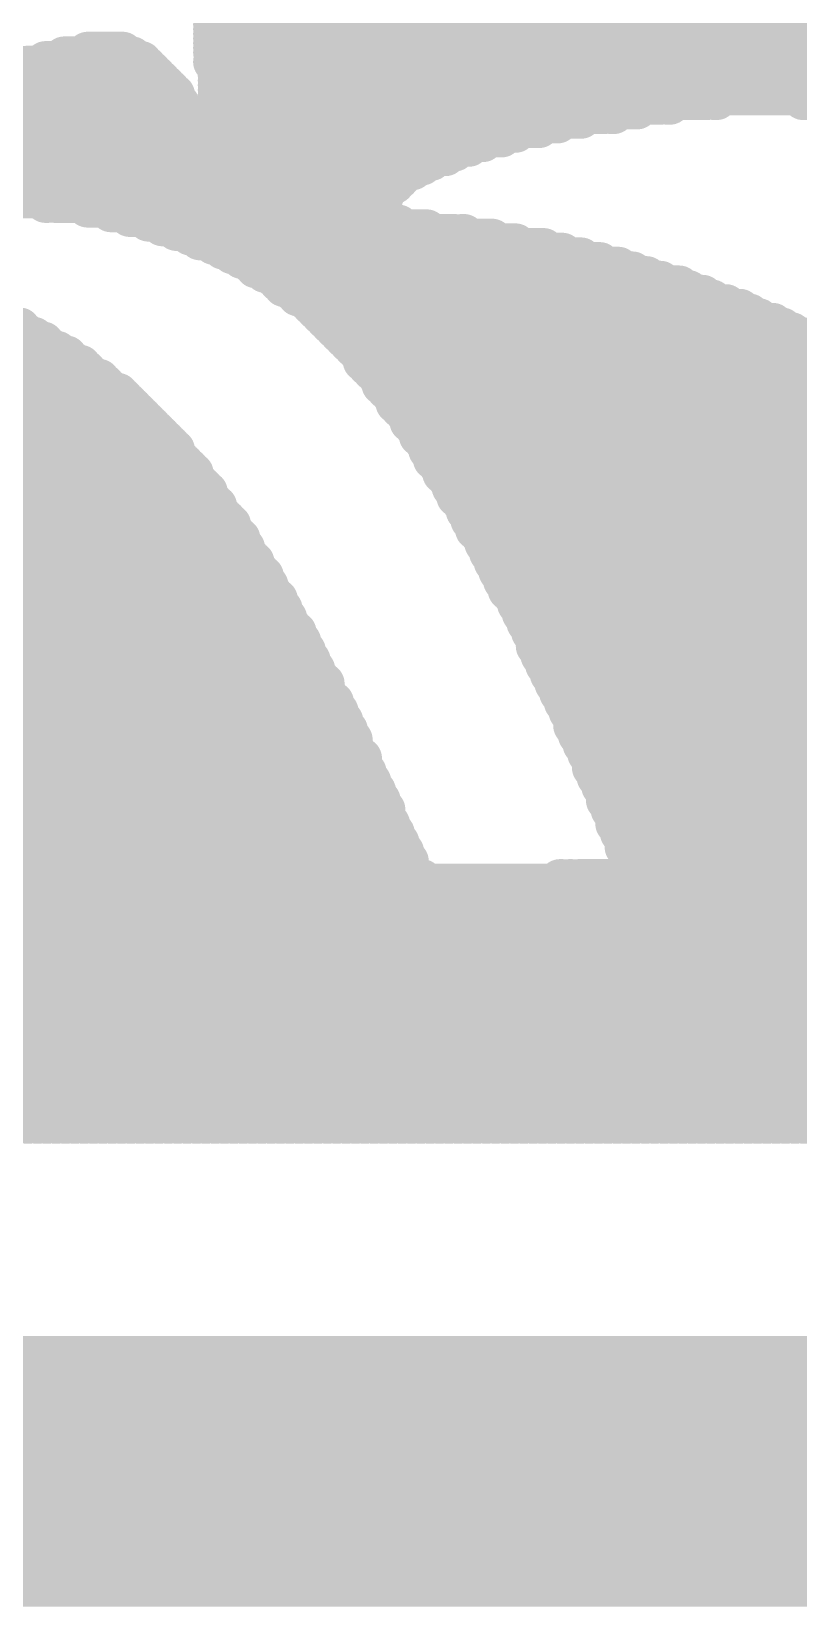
# Model space of a CAD drawing. Extents: x -305 to 3505, y -905 to 3905.
# Drawn here: x 2438 to 2474.9, y 2400.8 to 2476.6 of the extents above; entities that cross this region are included whole.
import ezdxf

# ---------------------------------------------------------------- set-up
doc = ezdxf.new("R2010")
doc.units = 0
doc.layers.add('2D_LINE_26', color=1, linetype='CONTINUOUS')

# ---------------------------------------------------------------- blocks, each defined once
blk = doc.blocks.new('SMOOTH_2')
at = {"const_width": 1}
blk.add_lwpolyline([(-0.5, 0, 1), (0.5, 0, 1)], format="xyb", close=True, dxfattribs=at)
blk = doc.blocks.new('DRAWING_23')
at = {"layer": '2D_LINE_26', "const_width": 2}
for points in [[(89.775, 145.35), (189.562, 145.35)], [(89.775, 145.125), (189.562, 145.125)], [(89.775, 144.9), (189.562, 144.9)], [(89.775, 144.675), (189.562, 144.675)], [(89.775, 144.45), (189.562, 144.45)], [(89.775, 144.225), (189.562, 144.225)], [(89.775, 144), (189.562, 144)], [(81.675, 143.1), (86.288, 143.1)], [(82.575, 143.325), (85.838, 143.325)], [(83.7, 143.55), (85.388, 143.55)], [(89.775, 143.775), (189.562, 143.775)], [(89.775, 143.55), (189.562, 143.55)], [(89.775, 143.1), (189.562, 143.1)], [(90, 143.325), (189.562, 143.325)], [(68.175, 142.425), (86.962, 142.425)], [(79.65, 142.65), (86.738, 142.65)], [(80.775, 142.875), (86.512, 142.875)], [(90, 142.875), (189.562, 142.875)], [(90, 142.65), (189.562, 142.65)], [(90, 142.425), (189.562, 142.425)], [(67.95, 141.75), (87.638, 141.75)], [(68.175, 142.2), (87.188, 142.2)], [(68.175, 141.975), (87.412, 141.975)], [(90, 142.2), (189.562, 142.2)], [(90, 141.975), (189.562, 141.975)], [(90, 141.75), (189.562, 141.75)], [(67.725, 140.85), (88.088, 140.85)], [(67.95, 141.525), (87.862, 141.525)], [(67.95, 141.3), (87.862, 141.3)], [(67.95, 141.075), (88.088, 141.075)], [(90, 141.525), (189.562, 141.525)], [(90, 141.3), (113.512, 141.3)], [(90, 141.075), (111.262, 141.075)], [(90, 140.85), (110.138, 140.85)], [(111.6, 141.075), (111.712, 141.075)], [(113.85, 141.3), (113.962, 141.3)], [(118.125, 141.3), (189.562, 141.3)], [(67.725, 140.625), (88.312, 140.625)], [(67.725, 140.4), (88.312, 140.4)], [(67.725, 140.175), (88.538, 140.175)], [(90, 140.625), (108.562, 140.625)], [(90, 140.4), (107.438, 140.4)], [(90, 140.175), (106.312, 140.175)], [(108.9, 140.625), (109.012, 140.625)], [(67.5, 139.95), (88.762, 139.95)], [(67.5, 139.725), (88.762, 139.725)], [(67.5, 139.5), (88.988, 139.5)], [(67.5, 139.275), (88.988, 139.275)], [(90, 139.725), (104.288, 139.725)], [(90.225, 139.95), (105.412, 139.95)], [(90.225, 139.5), (103.612, 139.5)], [(90.225, 139.275), (102.712, 139.275)], [(67.275, 139.05), (89.212, 139.05)], [(67.275, 138.825), (89.438, 138.825)], [(67.275, 138.6), (100.912, 138.6)], [(90.225, 139.05), (102.038, 139.05)], [(90.225, 138.825), (101.362, 138.825)], [(67.05, 137.925), (99.338, 137.925)], [(67.275, 138.375), (100.238, 138.375)], [(67.275, 138.15), (99.788, 138.15)], [(66.825, 137.025), (97.988, 137.025)], [(67.05, 137.7), (98.888, 137.7)], [(67.05, 137.475), (98.662, 137.475)], [(67.05, 137.25), (98.438, 137.25)], [(66.825, 136.8), (97.988, 136.8)], [(66.825, 136.575), (97.762, 136.575)], [(81.675, 136.35), (81.788, 136.35)], [(82.125, 136.35), (97.762, 136.35)], [(83.7, 136.125), (97.538, 136.125)], [(84.825, 135.9), (97.538, 135.9)], [(85.725, 135.675), (97.762, 135.675)], [(86.625, 135.45), (98.212, 135.45)], [(87.3, 135.225), (98.662, 135.225)], [(87.975, 135), (100.012, 135)], [(88.65, 134.775), (101.362, 134.775)], [(101.7, 134.775), (101.812, 134.775)], [(89.1, 134.55), (103.162, 134.55)], [(89.775, 134.325), (104.288, 134.325)], [(90.225, 134.1), (105.638, 134.1)], [(90.675, 133.875), (106.538, 133.875)], [(91.125, 133.65), (107.438, 133.65)], [(91.575, 133.425), (108.338, 133.425)], [(91.8, 133.2), (109.238, 133.2)], [(92.25, 132.975), (109.912, 132.975)], [(92.7, 132.75), (110.588, 132.75)], [(92.925, 132.525), (111.262, 132.525)], [(93.15, 132.3), (112.162, 132.3)], [(93.6, 132.075), (112.612, 132.075)], [(93.825, 131.85), (113.288, 131.85)], [(94.275, 131.625), (113.738, 131.625)], [(94.5, 131.4), (114.412, 131.4)], [(94.725, 131.175), (115.088, 131.175)], [(94.95, 130.95), (115.538, 130.95)], [(66.15, 130.275), (80.438, 130.275)], [(95.175, 130.725), (115.988, 130.725)], [(95.4, 130.5), (116.662, 130.5)], [(95.625, 130.275), (117.112, 130.275)], [(66.375, 130.05), (80.662, 130.05)], [(66.6, 129.825), (81.112, 129.825)], [(66.6, 129.6), (81.562, 129.6)], [(95.85, 130.05), (117.562, 130.05)], [(96.075, 129.825), (118.012, 129.825)], [(96.3, 129.6), (118.462, 129.6)], [(66.825, 129.375), (81.788, 129.375)], [(66.825, 129.15), (82.238, 129.15)], [(67.05, 128.925), (82.688, 128.925)], [(67.05, 128.7), (82.912, 128.7)], [(96.525, 129.375), (118.912, 129.375)], [(96.75, 129.15), (119.362, 129.15)], [(96.975, 128.925), (119.812, 128.925)], [(96.975, 128.7), (120.262, 128.7)], [(67.275, 128.475), (83.362, 128.475)], [(67.5, 128.25), (83.588, 128.25)], [(67.5, 128.025), (83.812, 128.025)], [(97.2, 128.475), (120.712, 128.475)], [(97.425, 128.25), (121.162, 128.25)], [(97.65, 128.025), (121.612, 128.025)], [(67.5, 127.8), (84.262, 127.8)], [(67.725, 127.575), (84.488, 127.575)], [(67.725, 127.35), (84.712, 127.35)], [(67.725, 127.125), (85.162, 127.125)], [(97.875, 127.8), (122.062, 127.8)], [(97.875, 127.575), (122.288, 127.575)], [(98.1, 127.35), (122.738, 127.35)], [(98.325, 127.125), (123.188, 127.125)], [(67.725, 126.9), (85.388, 126.9)], [(67.95, 126.675), (85.612, 126.675)], [(67.95, 126.45), (85.838, 126.45)], [(98.55, 126.9), (123.638, 126.9)], [(98.55, 126.675), (123.862, 126.675)], [(98.775, 126.45), (124.312, 126.45)], [(67.95, 126.225), (86.062, 126.225)], [(68.175, 126), (86.288, 126)], [(68.175, 125.775), (86.512, 125.775)], [(99, 126.225), (124.538, 126.225)], [(99.225, 126), (124.988, 126)], [(99.225, 125.775), (125.438, 125.775)], [(68.175, 125.55), (86.738, 125.55)], [(68.4, 125.325), (86.962, 125.325)], [(68.4, 125.1), (87.188, 125.1)], [(68.4, 124.875), (87.412, 124.875)], [(99.45, 125.55), (125.662, 125.55)], [(99.675, 125.325), (126.112, 125.325)], [(99.675, 125.1), (126.338, 125.1)], [(99.9, 124.875), (126.788, 124.875)], [(68.4, 124.65), (87.638, 124.65)], [(68.625, 124.425), (87.862, 124.425)], [(68.625, 124.2), (87.862, 124.2)], [(100.125, 124.65), (127.012, 124.65)], [(100.125, 124.425), (127.462, 124.425)], [(100.35, 124.2), (127.688, 124.2)], [(68.625, 123.975), (88.088, 123.975)], [(68.625, 123.75), (88.312, 123.75)], [(68.85, 123.525), (88.538, 123.525)], [(100.35, 123.975), (128.138, 123.975)], [(100.575, 123.75), (128.362, 123.75)], [(100.8, 123.525), (128.812, 123.525)], [(68.85, 123.3), (88.762, 123.3)], [(68.85, 123.075), (88.762, 123.075)], [(68.85, 122.85), (88.988, 122.85)], [(69.075, 122.625), (89.212, 122.625)], [(100.8, 123.3), (129.038, 123.3)], [(101.025, 123.075), (129.262, 123.075)], [(101.25, 122.85), (129.712, 122.85)], [(101.25, 122.625), (129.938, 122.625)], [(69.075, 122.4), (89.438, 122.4)], [(69.075, 122.175), (89.438, 122.175)], [(69.075, 121.95), (89.662, 121.95)], [(101.475, 122.4), (130.162, 122.4)], [(101.475, 122.175), (130.612, 122.175)], [(101.7, 121.95), (130.838, 121.95)], [(69.3, 121.725), (89.888, 121.725)], [(69.3, 121.5), (89.888, 121.5)], [(69.3, 121.275), (90.112, 121.275)], [(101.925, 121.725), (131.062, 121.725)], [(101.925, 121.5), (131.512, 121.5)], [(102.15, 121.275), (131.738, 121.275)], [(69.3, 121.05), (90.338, 121.05)], [(69.525, 120.825), (90.562, 120.825)], [(69.525, 120.6), (90.562, 120.6)], [(69.525, 120.375), (90.788, 120.375)], [(102.15, 121.05), (131.962, 121.05)], [(102.375, 120.825), (132.188, 120.825)], [(102.375, 120.6), (132.638, 120.6)], [(102.6, 120.375), (132.862, 120.375)], [(69.525, 120.15), (91.012, 120.15)], [(69.75, 119.925), (91.012, 119.925)], [(69.75, 119.7), (91.238, 119.7)], [(102.825, 120.15), (133.088, 120.15)], [(102.825, 119.925), (133.312, 119.925)], [(103.05, 119.7), (133.762, 119.7)], [(69.75, 119.475), (91.238, 119.475)], [(69.75, 119.25), (91.462, 119.25)], [(69.975, 119.025), (91.688, 119.025)], [(69.975, 118.8), (91.688, 118.8)], [(103.05, 119.475), (133.988, 119.475)], [(103.275, 119.25), (134.212, 119.25)], [(103.275, 119.025), (134.438, 119.025)], [(103.5, 118.8), (134.662, 118.8)], [(69.975, 118.575), (91.912, 118.575)], [(69.975, 118.35), (92.138, 118.35)], [(69.975, 118.125), (92.138, 118.125)], [(103.5, 118.575), (135.112, 118.575)], [(103.725, 118.35), (135.338, 118.35)], [(103.725, 118.125), (167.512, 118.125)], [(70.2, 117.9), (92.362, 117.9)], [(70.2, 117.675), (92.362, 117.675)], [(70.2, 117.45), (92.588, 117.45)], [(103.95, 117.9), (167.062, 117.9)], [(103.95, 117.675), (166.612, 117.675)], [(104.175, 117.45), (166.388, 117.45)], [(70.2, 117.225), (92.812, 117.225)], [(70.425, 117), (92.812, 117)], [(70.425, 116.775), (93.038, 116.775)], [(70.425, 116.55), (93.038, 116.55)], [(104.4, 117.225), (166.162, 117.225)], [(104.4, 117), (165.712, 117)], [(104.625, 116.775), (165.488, 116.775)], [(104.625, 116.55), (165.262, 116.55)], [(70.425, 116.325), (93.262, 116.325)], [(70.425, 116.1), (93.262, 116.1)], [(70.65, 115.875), (93.488, 115.875)], [(104.85, 116.325), (164.812, 116.325)], [(104.85, 116.1), (164.588, 116.1)], [(105.075, 115.875), (164.362, 115.875)], [(70.65, 115.65), (93.712, 115.65)], [(70.65, 115.425), (93.712, 115.425)], [(70.65, 115.2), (93.938, 115.2)], [(105.075, 115.65), (164.138, 115.65)], [(105.3, 115.425), (164.138, 115.425)], [(105.3, 115.2), (163.912, 115.2)], [(70.65, 114.975), (93.938, 114.975)], [(70.65, 114.75), (94.162, 114.75)], [(70.875, 114.525), (94.162, 114.525)], [(70.875, 114.3), (94.388, 114.3)], [(105.3, 114.975), (163.688, 114.975)], [(105.525, 114.75), (163.462, 114.75)], [(105.525, 114.525), (163.462, 114.525)], [(105.75, 114.3), (163.238, 114.3)], [(70.875, 114.075), (94.388, 114.075)], [(70.875, 113.85), (94.612, 113.85)], [(70.875, 113.625), (94.612, 113.625)], [(105.75, 114.075), (163.012, 114.075)], [(105.975, 113.85), (163.012, 113.85)], [(105.975, 113.625), (162.788, 113.625)], [(71.1, 113.4), (94.838, 113.4)], [(71.1, 113.175), (95.062, 113.175)], [(71.1, 112.95), (95.062, 112.95)], [(71.1, 112.725), (95.062, 112.725)], [(106.2, 113.4), (162.788, 113.4)], [(106.2, 113.175), (162.562, 113.175)], [(106.425, 112.95), (162.562, 112.95)], [(106.425, 112.725), (162.338, 112.725)], [(71.1, 112.5), (95.288, 112.5)], [(71.1, 112.275), (95.512, 112.275)], [(71.325, 112.05), (95.512, 112.05)], [(106.65, 112.5), (162.338, 112.5)], [(106.65, 112.275), (162.338, 112.275)], [(106.875, 112.05), (162.112, 112.05)], [(71.325, 111.825), (95.738, 111.825)], [(71.325, 111.6), (95.738, 111.6)], [(71.325, 111.375), (95.962, 111.375)], [(106.875, 111.825), (162.112, 111.825)], [(107.1, 111.6), (162.112, 111.6)], [(107.1, 111.375), (162.112, 111.375)], [(71.325, 111.15), (95.962, 111.15)], [(71.325, 110.925), (96.188, 110.925)], [(71.325, 110.7), (96.188, 110.7)], [(71.55, 110.475), (96.412, 110.475)], [(107.1, 111.15), (161.888, 111.15)], [(107.325, 110.925), (161.888, 110.925)], [(107.325, 110.7), (161.888, 110.7)], [(107.55, 110.475), (161.888, 110.475)], [(71.55, 110.25), (96.412, 110.25)], [(71.55, 110.025), (96.412, 110.025)], [(71.55, 109.8), (96.638, 109.8)], [(107.55, 110.25), (161.662, 110.25)], [(107.775, 110.025), (161.888, 110.025)], [(107.775, 109.8), (161.662, 109.8)], [(71.55, 109.575), (96.862, 109.575)], [(71.55, 109.35), (96.862, 109.35)], [(71.775, 109.125), (96.862, 109.125)], [(108, 109.575), (161.662, 109.575)], [(108, 109.35), (161.662, 109.35)], [(108, 109.125), (161.662, 109.125)], [(71.55, 108.9), (97.088, 108.9)], [(71.775, 108.675), (97.088, 108.675)], [(71.775, 108.45), (97.312, 108.45)], [(71.775, 108.225), (97.312, 108.225)], [(108.225, 108.9), (161.662, 108.9)], [(108.225, 108.675), (161.662, 108.675)], [(108.45, 108.45), (161.662, 108.45)], [(108.45, 108.225), (161.662, 108.225)], [(71.775, 108), (97.538, 108)], [(71.775, 107.775), (97.538, 107.775)], [(71.775, 107.55), (97.762, 107.55)], [(108.675, 108), (161.662, 108)], [(108.675, 107.775), (161.662, 107.775)], [(108.675, 107.55), (161.662, 107.55)], [(71.775, 107.325), (97.762, 107.325)], [(71.775, 107.1), (97.988, 107.1)], [(72, 106.875), (97.988, 106.875)], [(108.9, 107.325), (161.662, 107.325)], [(108.9, 107.1), (161.662, 107.1)], [(109.125, 106.875), (161.662, 106.875)], [(71.775, 106.65), (97.988, 106.65)], [(72, 106.425), (98.212, 106.425)], [(72, 106.2), (98.212, 106.2)], [(72, 105.975), (98.438, 105.975)], [(109.125, 106.65), (161.888, 106.65)], [(109.125, 106.425), (161.888, 106.425)], [(109.35, 106.2), (161.888, 106.2)], [(109.35, 105.975), (161.888, 105.975)], [(72, 105.75), (98.438, 105.75)], [(72, 105.525), (98.662, 105.525)], [(72, 105.3), (98.662, 105.3)], [(109.575, 105.75), (161.888, 105.75)], [(109.575, 105.525), (162.112, 105.525)], [(109.575, 105.3), (162.112, 105.3)], [(72, 105.075), (98.888, 105.075)], [(72, 104.85), (98.888, 104.85)], [(72, 104.625), (99.112, 104.625)], [(72, 104.4), (99.112, 104.4)], [(109.8, 105.075), (162.112, 105.075)], [(109.8, 104.85), (162.112, 104.85)], [(110.025, 104.625), (162.338, 104.625)], [(110.025, 104.4), (162.338, 104.4)], [(72, 104.175), (99.112, 104.175)], [(72, 103.95), (99.338, 103.95)], [(72, 103.725), (99.788, 103.725)], [(106.425, 103.725), (106.538, 103.725)], [(106.875, 103.725), (106.988, 103.725)], [(107.325, 103.725), (162.562, 103.725)], [(110.025, 103.95), (162.562, 103.95)], [(110.25, 104.175), (162.338, 104.175)], [(72, 103.5), (162.788, 103.5)], [(72, 103.275), (162.788, 103.275)], [(72, 103.05), (163.012, 103.05)], [(72, 102.825), (163.012, 102.825)], [(72, 102.6), (163.238, 102.6)], [(72, 102.375), (163.462, 102.375)], [(72, 102.15), (163.462, 102.15)], [(72, 101.925), (163.688, 101.925)], [(72, 101.7), (163.912, 101.7)], [(72, 101.475), (164.138, 101.475)], [(71.775, 101.25), (164.138, 101.25)], [(71.775, 101.025), (164.362, 101.025)], [(71.775, 100.8), (164.588, 100.8)], [(70.425, 99.9), (165.712, 99.9)], [(71.325, 100.125), (165.488, 100.125)], [(71.55, 100.35), (165.038, 100.35)], [(71.775, 100.575), (164.812, 100.575)], [(-36.45, 99.45), (166.162, 99.45)], [(-36.45, 99.225), (166.612, 99.225)], [(66.375, 99.675), (165.938, 99.675)], [(-36.45, 99), (167.062, 99)], [(-36.45, 98.775), (167.288, 98.775)], [(-36.45, 98.55), (167.962, 98.55)], [(-36.45, 98.325), (168.412, 98.325)], [(-36.45, 98.1), (168.862, 98.1)], [(-36.45, 97.875), (169.762, 97.875)], [(-36.45, 97.65), (170.438, 97.65)], [(-36.45, 97.425), (172.012, 97.425)], [(-36.45, 97.2), (189.562, 97.2)], [(-36.45, 96.975), (189.562, 96.975)], [(-36.45, 96.75), (189.562, 96.75)], [(-36.45, 96.525), (189.562, 96.525)], [(-36.45, 96.3), (189.562, 96.3)], [(-36.45, 96.075), (189.562, 96.075)], [(-36.45, 95.85), (189.562, 95.85)], [(-36.45, 95.625), (189.562, 95.625)], [(-36.45, 95.4), (189.562, 95.4)], [(-36.45, 95.175), (189.562, 95.175)], [(-36.45, 94.95), (189.562, 94.95)], [(-36.45, 94.725), (189.562, 94.725)], [(-36.45, 94.5), (189.562, 94.5)], [(-36.45, 94.275), (189.562, 94.275)], [(-36.45, 94.05), (189.562, 94.05)], [(-36.45, 93.825), (189.562, 93.825)], [(-36.45, 93.6), (189.562, 93.6)], [(-36.45, 93.375), (189.562, 93.375)], [(-36.45, 93.15), (189.562, 93.15)], [(-36.45, 92.925), (189.562, 92.925)], [(-36.45, 92.7), (189.562, 92.7)], [(-36.45, 92.475), (189.562, 92.475)], [(-36.45, 92.25), (189.562, 92.25)], [(80.325, 92.025), (80.438, 92.025)], [(80.775, 92.025), (80.888, 92.025)], [(81.225, 92.025), (81.338, 92.025)], [(81.675, 92.025), (81.788, 92.025)], [(82.125, 92.025), (82.238, 92.025)], [(82.575, 92.025), (82.688, 92.025)], [(83.025, 92.025), (83.138, 92.025)], [(83.475, 92.025), (83.588, 92.025)], [(83.925, 92.025), (84.038, 92.025)], [(84.375, 92.025), (84.488, 92.025)], [(84.825, 92.025), (84.938, 92.025)], [(85.275, 92.025), (85.388, 92.025)], [(85.725, 92.025), (85.838, 92.025)], [(86.175, 92.025), (86.288, 92.025)], [(86.625, 92.025), (86.738, 92.025)], [(87.075, 92.025), (87.188, 92.025)], [(87.525, 92.025), (87.638, 92.025)], [(87.975, 92.025), (88.088, 92.025)], [(88.425, 92.025), (88.538, 92.025)], [(88.875, 92.025), (88.988, 92.025)], [(89.325, 92.025), (89.438, 92.025)], [(89.775, 92.025), (89.888, 92.025)], [(90.225, 92.025), (90.338, 92.025)], [(90.675, 92.025), (90.788, 92.025)], [(91.125, 92.025), (91.238, 92.025)], [(91.575, 92.025), (91.688, 92.025)], [(92.025, 92.025), (92.138, 92.025)], [(92.475, 92.025), (92.588, 92.025)], [(92.925, 92.025), (93.038, 92.025)], [(93.375, 92.025), (93.488, 92.025)], [(93.825, 92.025), (93.938, 92.025)], [(94.275, 92.025), (94.388, 92.025)], [(94.725, 92.025), (94.838, 92.025)], [(95.175, 92.025), (95.288, 92.025)], [(95.625, 92.025), (95.738, 92.025)], [(96.075, 92.025), (96.188, 92.025)], [(96.525, 92.025), (96.638, 92.025)], [(96.975, 92.025), (97.088, 92.025)], [(97.425, 92.025), (97.538, 92.025)], [(97.875, 92.025), (97.988, 92.025)], [(98.325, 92.025), (98.438, 92.025)], [(98.775, 92.025), (98.888, 92.025)], [(99.225, 92.025), (99.338, 92.025)], [(99.675, 92.025), (99.788, 92.025)], [(100.125, 92.025), (100.238, 92.025)], [(100.575, 92.025), (100.688, 92.025)], [(101.025, 92.025), (101.138, 92.025)], [(101.475, 92.025), (101.588, 92.025)], [(101.925, 92.025), (102.038, 92.025)], [(102.375, 92.025), (102.488, 92.025)], [(102.825, 92.025), (102.938, 92.025)], [(103.275, 92.025), (103.388, 92.025)], [(103.725, 92.025), (103.838, 92.025)], [(104.175, 92.025), (104.288, 92.025)], [(104.625, 92.025), (104.738, 92.025)], [(105.075, 92.025), (105.188, 92.025)], [(105.525, 92.025), (105.638, 92.025)], [(105.975, 92.025), (106.088, 92.025)], [(106.425, 92.025), (106.538, 92.025)], [(106.875, 92.025), (106.988, 92.025)], [(107.325, 92.025), (107.438, 92.025)], [(107.775, 92.025), (107.888, 92.025)], [(108.225, 92.025), (108.338, 92.025)], [(108.675, 92.025), (108.788, 92.025)], [(109.125, 92.025), (109.238, 92.025)], [(109.575, 92.025), (109.688, 92.025)], [(110.025, 92.025), (110.138, 92.025)], [(110.475, 92.025), (110.588, 92.025)], [(110.925, 92.025), (111.038, 92.025)], [(111.375, 92.025), (111.488, 92.025)], [(111.825, 92.025), (111.938, 92.025)], [(112.275, 92.025), (112.388, 92.025)], [(112.725, 92.025), (112.838, 92.025)], [(113.175, 92.025), (113.288, 92.025)], [(113.625, 92.025), (113.738, 92.025)], [(114.075, 92.025), (114.188, 92.025)], [(114.525, 92.025), (114.638, 92.025)], [(114.975, 92.025), (115.088, 92.025)], [(115.425, 92.025), (115.538, 92.025)], [(115.875, 92.025), (115.988, 92.025)], [(116.325, 92.025), (116.438, 92.025)], [(116.775, 92.025), (116.888, 92.025)], [(117.225, 92.025), (117.338, 92.025)], [(117.675, 92.025), (117.788, 92.025)], [(118.125, 92.025), (118.238, 92.025)], [(118.575, 92.025), (118.688, 92.025)], [(-36.45, 80.775), (189.562, 80.775)], [(-36.45, 80.55), (189.562, 80.55)], [(-36.45, 80.325), (189.562, 80.325)], [(-36.45, 80.1), (189.562, 80.1)], [(-36.45, 79.875), (189.562, 79.875)], [(-36.45, 79.65), (189.562, 79.65)], [(-36.45, 79.425), (189.562, 79.425)], [(-36.45, 79.2), (189.562, 79.2)], [(-36.45, 78.975), (189.562, 78.975)], [(-36.45, 78.75), (189.562, 78.75)], [(-36.45, 78.525), (189.562, 78.525)], [(-36.45, 78.3), (189.562, 78.3)], [(-36.45, 78.075), (189.562, 78.075)], [(-36.45, 77.85), (189.562, 77.85)], [(-36.45, 77.625), (189.562, 77.625)], [(-36.45, 77.4), (189.562, 77.4)], [(-36.45, 77.175), (189.562, 77.175)], [(-36.45, 76.95), (189.562, 76.95)], [(-36.45, 76.725), (189.562, 76.725)], [(-36.45, 76.5), (189.562, 76.5)], [(-36.45, 76.275), (189.562, 76.275)], [(-36.45, 76.05), (189.562, 76.05)], [(-36.45, 75.825), (189.562, 75.825)], [(-36.45, 75.6), (189.562, 75.6)], [(-36.45, 75.375), (189.562, 75.375)], [(-36.45, 75.15), (189.562, 75.15)], [(-36.45, 74.925), (189.562, 74.925)], [(-36.45, 74.7), (189.562, 74.7)], [(-36.45, 74.475), (189.562, 74.475)], [(-36.45, 74.25), (189.562, 74.25)], [(-36.45, 74.025), (189.562, 74.025)], [(-36.45, 73.8), (189.562, 73.8)], [(-36.45, 73.575), (189.562, 73.575)], [(-36.45, 73.35), (189.562, 73.35)], [(-36.45, 73.125), (189.562, 73.125)], [(-36.45, 72.9), (189.562, 72.9)], [(-36.45, 72.675), (189.562, 72.675)], [(-36.45, 72.45), (189.562, 72.45)], [(-36.45, 72.225), (189.562, 72.225)], [(-36.45, 72), (189.562, 72)], [(-36.45, 71.775), (189.562, 71.775)], [(-36.45, 71.55), (189.562, 71.55)], [(-36.45, 71.325), (189.562, 71.325)], [(-36.45, 71.1), (189.562, 71.1)], [(-36.45, 70.875), (189.562, 70.875)], [(-36.45, 70.65), (189.562, 70.65)], [(-36.45, 70.425), (189.562, 70.425)], [(-36.45, 70.2), (189.562, 70.2)], [(-36.45, 69.975), (189.562, 69.975)], [(-36.45, 69.75), (189.338, 69.75)]]:
    blk.add_lwpolyline(points, dxfattribs=at)
at = {"layer": '2D_LINE_26'}
for p in [(89.775, 145.35), (89.775, 145.125), (89.775, 144.9), (89.775, 144.675), (89.775, 144.45), (89.775, 144.225), (89.775, 144), (81.675, 143.1), (82.575, 143.325), (83.7, 143.55), (85.388, 143.55), (85.838, 143.325), (86.288, 143.1), (89.775, 143.775), (89.775, 143.55), (89.775, 143.1), (90, 143.325), (80.775, 142.875), (86.512, 142.875), (86.738, 142.65), (86.962, 142.425), (90, 142.875), (90, 142.65), (90, 142.425), (87.188, 142.2), (87.412, 141.975), (87.638, 141.75), (90, 142.2), (90, 141.975), (90, 141.75), (87.862, 141.525), (87.862, 141.3), (88.088, 141.075), (88.088, 140.85), (90, 141.525), (90, 141.3), (90, 141.075), (90, 140.85), (110.138, 140.85), (111.262, 141.075), (111.6, 141.075), (111.712, 141.075), (113.512, 141.3), (113.85, 141.3), (113.962, 141.3), (118.125, 141.3), (88.312, 140.625), (88.312, 140.4), (88.538, 140.175), (90, 140.625), (90, 140.4), (90, 140.175), (106.312, 140.175), (107.438, 140.4), (108.562, 140.625), (108.9, 140.625), (109.012, 140.625), (88.762, 139.95), (88.762, 139.725), (88.988, 139.5), (88.988, 139.275), (90, 139.725), (90.225, 139.95), (90.225, 139.5), (90.225, 139.275), (102.712, 139.275), (103.612, 139.5), (104.288, 139.725), (105.412, 139.95), (89.212, 139.05), (89.438, 138.825), (90.225, 139.05), (90.225, 138.825), (100.912, 138.6), (101.362, 138.825), (102.038, 139.05), (99.338, 137.925), (99.788, 138.15), (100.238, 138.375), (97.988, 137.025), (98.438, 137.25), (98.662, 137.475), (98.888, 137.7), (81.675, 136.35), (81.788, 136.35), (82.125, 136.35), (97.762, 136.575), (97.762, 136.35), (97.988, 136.8), (83.7, 136.125), (84.825, 135.9), (85.725, 135.675), (97.538, 136.125), (97.538, 135.9), (97.762, 135.675), (86.625, 135.45), (87.3, 135.225), (87.975, 135), (88.65, 134.775), (98.212, 135.45), (98.662, 135.225), (100.012, 135), (101.362, 134.775), (101.7, 134.775), (101.812, 134.775), (89.1, 134.55), (89.775, 134.325), (90.225, 134.1), (103.162, 134.55), (104.288, 134.325), (105.638, 134.1), (90.675, 133.875), (91.125, 133.65), (91.575, 133.425), (91.8, 133.2), (106.538, 133.875), (107.438, 133.65), (108.338, 133.425), (109.238, 133.2), (92.25, 132.975), (92.7, 132.75), (92.925, 132.525), (109.912, 132.975), (110.588, 132.75), (111.262, 132.525), (93.15, 132.3), (93.6, 132.075), (93.825, 131.85), (112.162, 132.3), (112.612, 132.075), (113.288, 131.85), (94.275, 131.625), (94.5, 131.4), (94.725, 131.175), (94.95, 130.95), (113.738, 131.625), (114.412, 131.4), (115.088, 131.175), (115.538, 130.95), (80.438, 130.275), (95.175, 130.725), (95.4, 130.5), (95.625, 130.275), (115.988, 130.725), (116.662, 130.5), (117.112, 130.275), (80.662, 130.05), (81.112, 129.825), (81.562, 129.6), (95.85, 130.05), (96.075, 129.825), (96.3, 129.6), (117.562, 130.05), (118.012, 129.825), (118.462, 129.6), (81.788, 129.375), (82.238, 129.15), (82.688, 128.925), (82.912, 128.7), (96.525, 129.375), (96.75, 129.15), (96.975, 128.925), (96.975, 128.7), (83.362, 128.475), (83.588, 128.25), (83.812, 128.025), (97.2, 128.475), (97.425, 128.25), (97.65, 128.025), (84.262, 127.8), (84.488, 127.575), (84.712, 127.35), (85.162, 127.125), (97.875, 127.8), (97.875, 127.575), (98.1, 127.35), (98.325, 127.125), (85.388, 126.9), (85.612, 126.675), (85.838, 126.45), (98.55, 126.9), (98.55, 126.675), (98.775, 126.45), (86.062, 126.225), (86.288, 126), (86.512, 125.775), (99, 126.225), (99.225, 126), (99.225, 125.775), (86.738, 125.55), (86.962, 125.325), (87.188, 125.1), (87.412, 124.875), (99.45, 125.55), (99.675, 125.325), (99.675, 125.1), (99.9, 124.875), (87.638, 124.65), (87.862, 124.425), (87.862, 124.2), (100.125, 124.65), (100.125, 124.425), (100.35, 124.2), (88.088, 123.975), (88.312, 123.75), (88.538, 123.525), (100.35, 123.975), (100.575, 123.75), (100.8, 123.525), (88.762, 123.3), (88.762, 123.075), (88.988, 122.85), (89.212, 122.625), (100.8, 123.3), (101.025, 123.075), (101.25, 122.85), (101.25, 122.625), (89.438, 122.4), (89.438, 122.175), (89.662, 121.95), (101.475, 122.4), (101.475, 122.175), (101.7, 121.95), (89.888, 121.725), (89.888, 121.5), (90.112, 121.275), (101.925, 121.725), (101.925, 121.5), (102.15, 121.275), (90.338, 121.05), (90.562, 120.825), (90.562, 120.6), (90.788, 120.375), (102.15, 121.05), (102.375, 120.825), (102.375, 120.6), (102.6, 120.375), (91.012, 120.15), (91.012, 119.925), (91.238, 119.7), (102.825, 120.15), (102.825, 119.925), (103.05, 119.7), (91.238, 119.475), (91.462, 119.25), (91.688, 119.025), (91.688, 118.8), (103.05, 119.475), (103.275, 119.25), (103.275, 119.025), (103.5, 118.8), (91.912, 118.575), (92.138, 118.35), (92.138, 118.125), (103.5, 118.575), (103.725, 118.35), (103.725, 118.125), (92.362, 117.9), (92.362, 117.675), (92.588, 117.45), (103.95, 117.9), (103.95, 117.675), (104.175, 117.45), (92.812, 117.225), (92.812, 117), (93.038, 116.775), (93.038, 116.55), (104.4, 117.225), (104.4, 117), (104.625, 116.775), (104.625, 116.55), (93.262, 116.325), (93.262, 116.1), (93.488, 115.875), (104.85, 116.325), (104.85, 116.1), (105.075, 115.875), (93.712, 115.65), (93.712, 115.425), (93.938, 115.2), (105.075, 115.65), (105.3, 115.425), (105.3, 115.2), (93.938, 114.975), (94.162, 114.75), (94.162, 114.525), (94.388, 114.3), (105.3, 114.975), (105.525, 114.75), (105.525, 114.525), (105.75, 114.3), (94.388, 114.075), (94.612, 113.85), (94.612, 113.625), (105.75, 114.075), (105.975, 113.85), (105.975, 113.625), (94.838, 113.4), (95.062, 113.175), (95.062, 112.95), (95.062, 112.725), (106.2, 113.4), (106.2, 113.175), (106.425, 112.95), (106.425, 112.725), (95.288, 112.5), (95.512, 112.275), (95.512, 112.05), (106.65, 112.5), (106.65, 112.275), (106.875, 112.05), (95.738, 111.825), (95.738, 111.6), (95.962, 111.375), (106.875, 111.825), (107.1, 111.6), (107.1, 111.375), (95.962, 111.15), (96.188, 110.925), (96.188, 110.7), (96.412, 110.475), (107.1, 111.15), (107.325, 110.925), (107.325, 110.7), (107.55, 110.475), (96.412, 110.25), (96.412, 110.025), (96.638, 109.8), (107.55, 110.25), (107.775, 110.025), (107.775, 109.8), (96.862, 109.575), (96.862, 109.35), (96.862, 109.125), (108, 109.575), (108, 109.35), (108, 109.125), (97.088, 108.9), (97.088, 108.675), (97.312, 108.45), (97.312, 108.225), (108.225, 108.9), (108.225, 108.675), (108.45, 108.45), (108.45, 108.225), (97.538, 108), (97.538, 107.775), (97.762, 107.55), (108.675, 108), (108.675, 107.775), (108.675, 107.55), (97.762, 107.325), (97.988, 107.1), (97.988, 106.875), (108.9, 107.325), (108.9, 107.1), (109.125, 106.875), (97.988, 106.65), (98.212, 106.425), (98.212, 106.2), (98.438, 105.975), (109.125, 106.65), (109.125, 106.425), (109.35, 106.2), (109.35, 105.975), (98.438, 105.75), (98.662, 105.525), (98.662, 105.3), (109.575, 105.75), (109.575, 105.525), (109.575, 105.3), (98.888, 105.075), (98.888, 104.85), (99.112, 104.625), (99.112, 104.4), (109.8, 105.075), (109.8, 104.85), (110.025, 104.625), (110.025, 104.4), (99.112, 104.175), (99.338, 103.95), (99.788, 103.725), (106.425, 103.725), (106.538, 103.725), (106.875, 103.725), (106.988, 103.725), (107.325, 103.725), (110.025, 103.95), (110.25, 104.175), (80.325, 92.025), (80.438, 92.025), (80.775, 92.025), (80.888, 92.025), (81.225, 92.025), (81.338, 92.025), (81.675, 92.025), (81.788, 92.025), (82.125, 92.025), (82.238, 92.025), (82.575, 92.025), (82.688, 92.025), (83.025, 92.025), (83.138, 92.025), (83.475, 92.025), (83.588, 92.025), (83.925, 92.025), (84.038, 92.025), (84.375, 92.025), (84.488, 92.025), (84.825, 92.025), (84.938, 92.025), (85.275, 92.025), (85.388, 92.025), (85.725, 92.025), (85.838, 92.025), (86.175, 92.025), (86.288, 92.025), (86.625, 92.025), (86.738, 92.025), (87.075, 92.025), (87.188, 92.025), (87.525, 92.025), (87.638, 92.025), (87.975, 92.025), (88.088, 92.025), (88.425, 92.025), (88.538, 92.025), (88.875, 92.025), (88.988, 92.025), (89.325, 92.025), (89.438, 92.025), (89.775, 92.025), (89.888, 92.025), (90.225, 92.025), (90.338, 92.025), (90.675, 92.025), (90.788, 92.025), (91.125, 92.025), (91.238, 92.025), (91.575, 92.025), (91.688, 92.025), (92.025, 92.025), (92.138, 92.025), (92.475, 92.025), (92.588, 92.025), (92.925, 92.025), (93.038, 92.025), (93.375, 92.025), (93.488, 92.025), (93.825, 92.025), (93.938, 92.025), (94.275, 92.025), (94.388, 92.025), (94.725, 92.025), (94.838, 92.025), (95.175, 92.025), (95.288, 92.025), (95.625, 92.025), (95.738, 92.025), (96.075, 92.025), (96.188, 92.025), (96.525, 92.025), (96.638, 92.025), (96.975, 92.025), (97.088, 92.025), (97.425, 92.025), (97.538, 92.025), (97.875, 92.025), (97.988, 92.025), (98.325, 92.025), (98.438, 92.025), (98.775, 92.025), (98.888, 92.025), (99.225, 92.025), (99.338, 92.025), (99.675, 92.025), (99.788, 92.025), (100.125, 92.025), (100.238, 92.025), (100.575, 92.025), (100.688, 92.025), (101.025, 92.025), (101.138, 92.025), (101.475, 92.025), (101.588, 92.025), (101.925, 92.025), (102.038, 92.025), (102.375, 92.025), (102.488, 92.025), (102.825, 92.025), (102.938, 92.025), (103.275, 92.025), (103.388, 92.025), (103.725, 92.025), (103.838, 92.025), (104.175, 92.025), (104.288, 92.025), (104.625, 92.025), (104.738, 92.025), (105.075, 92.025), (105.188, 92.025), (105.525, 92.025), (105.638, 92.025), (105.975, 92.025), (106.088, 92.025), (106.425, 92.025), (106.538, 92.025), (106.875, 92.025), (106.988, 92.025), (107.325, 92.025), (107.438, 92.025), (107.775, 92.025), (107.888, 92.025), (108.225, 92.025), (108.338, 92.025), (108.675, 92.025), (108.788, 92.025), (109.125, 92.025), (109.238, 92.025), (109.575, 92.025), (109.688, 92.025), (110.025, 92.025), (110.138, 92.025), (110.475, 92.025), (110.588, 92.025), (110.925, 92.025), (111.038, 92.025), (111.375, 92.025), (111.488, 92.025), (111.825, 92.025), (111.938, 92.025), (112.275, 92.025), (112.388, 92.025), (112.725, 92.025), (112.838, 92.025), (113.175, 92.025), (113.288, 92.025), (113.625, 92.025), (113.738, 92.025), (114.075, 92.025), (114.188, 92.025), (114.525, 92.025), (114.638, 92.025), (114.975, 92.025), (115.088, 92.025), (115.425, 92.025), (115.538, 92.025), (115.875, 92.025), (115.988, 92.025), (116.325, 92.025), (116.438, 92.025), (116.775, 92.025), (116.888, 92.025), (117.225, 92.025), (117.338, 92.025), (117.675, 92.025), (117.788, 92.025), (118.125, 92.025), (118.238, 92.025), (118.575, 92.025), (118.688, 92.025)]:
    blk.add_blockref('SMOOTH_2', p, dxfattribs=at)

msp = doc.modelspace()

# ---------------------------------------------------------------- block references
msp.add_blockref('DRAWING_23', (2357, 2332))

doc.saveas('drawing.dxf')
